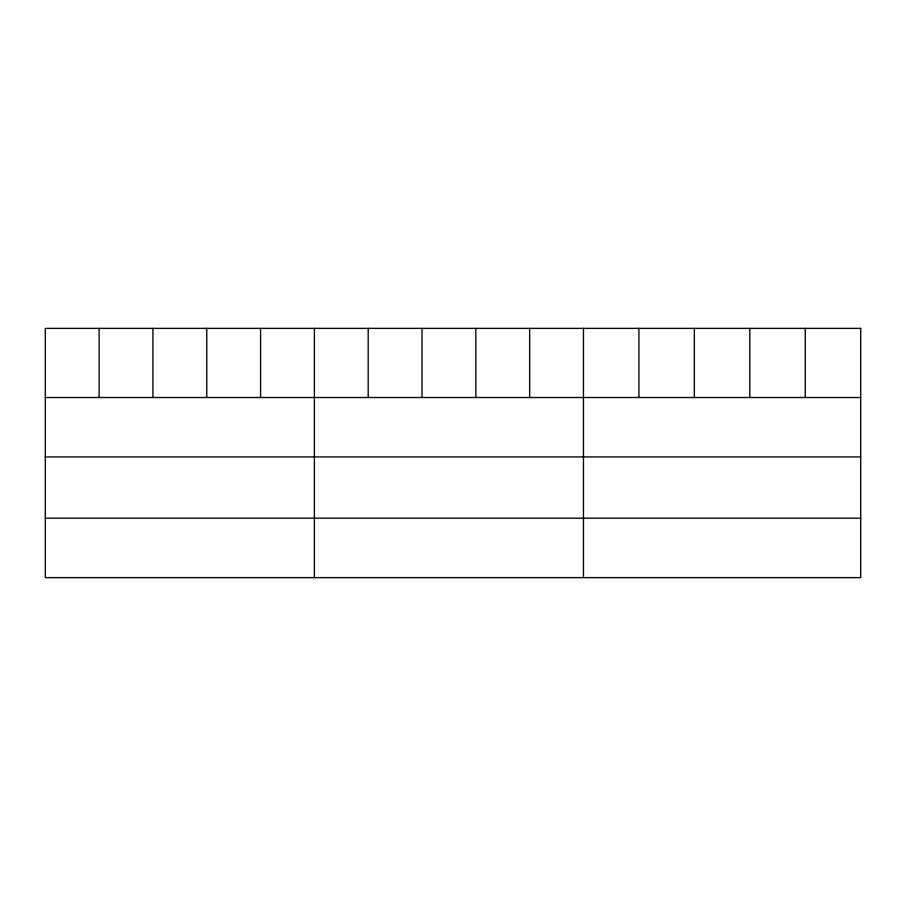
<?xml version="1.0" encoding="UTF-8"?>
<svg xmlns="http://www.w3.org/2000/svg" width="906" height="906" viewBox="0 0 906 906"><rect width="100%" height="100%" fill="white"/><g stroke="black" fill="none" stroke-linecap="round" stroke-linejoin="round"><path stroke-width="1.36" d="M45.3 397.508L860.7 397.508M45.3 456.941L860.7 456.941M45.3 518.187L860.7 518.187M805.253 328.38L805.253 397.508M749.806 328.38L749.806 397.508M694.358 328.38L694.358 397.508M638.911 328.38L638.911 397.508M583.464 328.38L583.464 577.62M529.648 328.38L529.648 397.508M475.831 328.38L475.831 397.508M422.015 328.38L422.015 397.508M368.198 328.38L368.198 397.508M314.382 328.38L314.382 577.62M260.566 328.38L260.566 397.508M206.749 328.38L206.749 397.508M152.933 328.38L152.933 397.508M99.116 328.38L99.116 397.508M860.7 328.38L45.3 328.38L45.3 577.62L860.7 577.62L860.7 328.38"/></g></svg>
